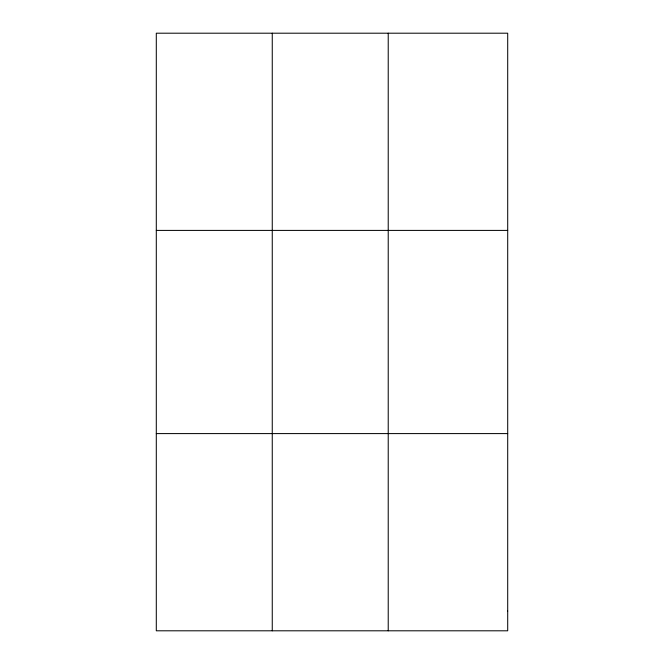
<?xml version="1.0" encoding="UTF-8"?>
<svg xmlns="http://www.w3.org/2000/svg" width="664" height="664" viewBox="0 0 664 664"><rect width="100%" height="100%" fill="white"/><g stroke="black" fill="none" stroke-linecap="round" stroke-linejoin="round"><path stroke-width="1" d="M272.257 33.2L272.257 630.8M388.224 33.2L388.224 630.8M156.297 230.408L507.703 230.408M156.297 433.592L507.703 433.592M507.703 611.079L507.703 630.8L156.297 630.8L156.297 33.2L507.703 33.2L507.703 611.079"/></g></svg>
